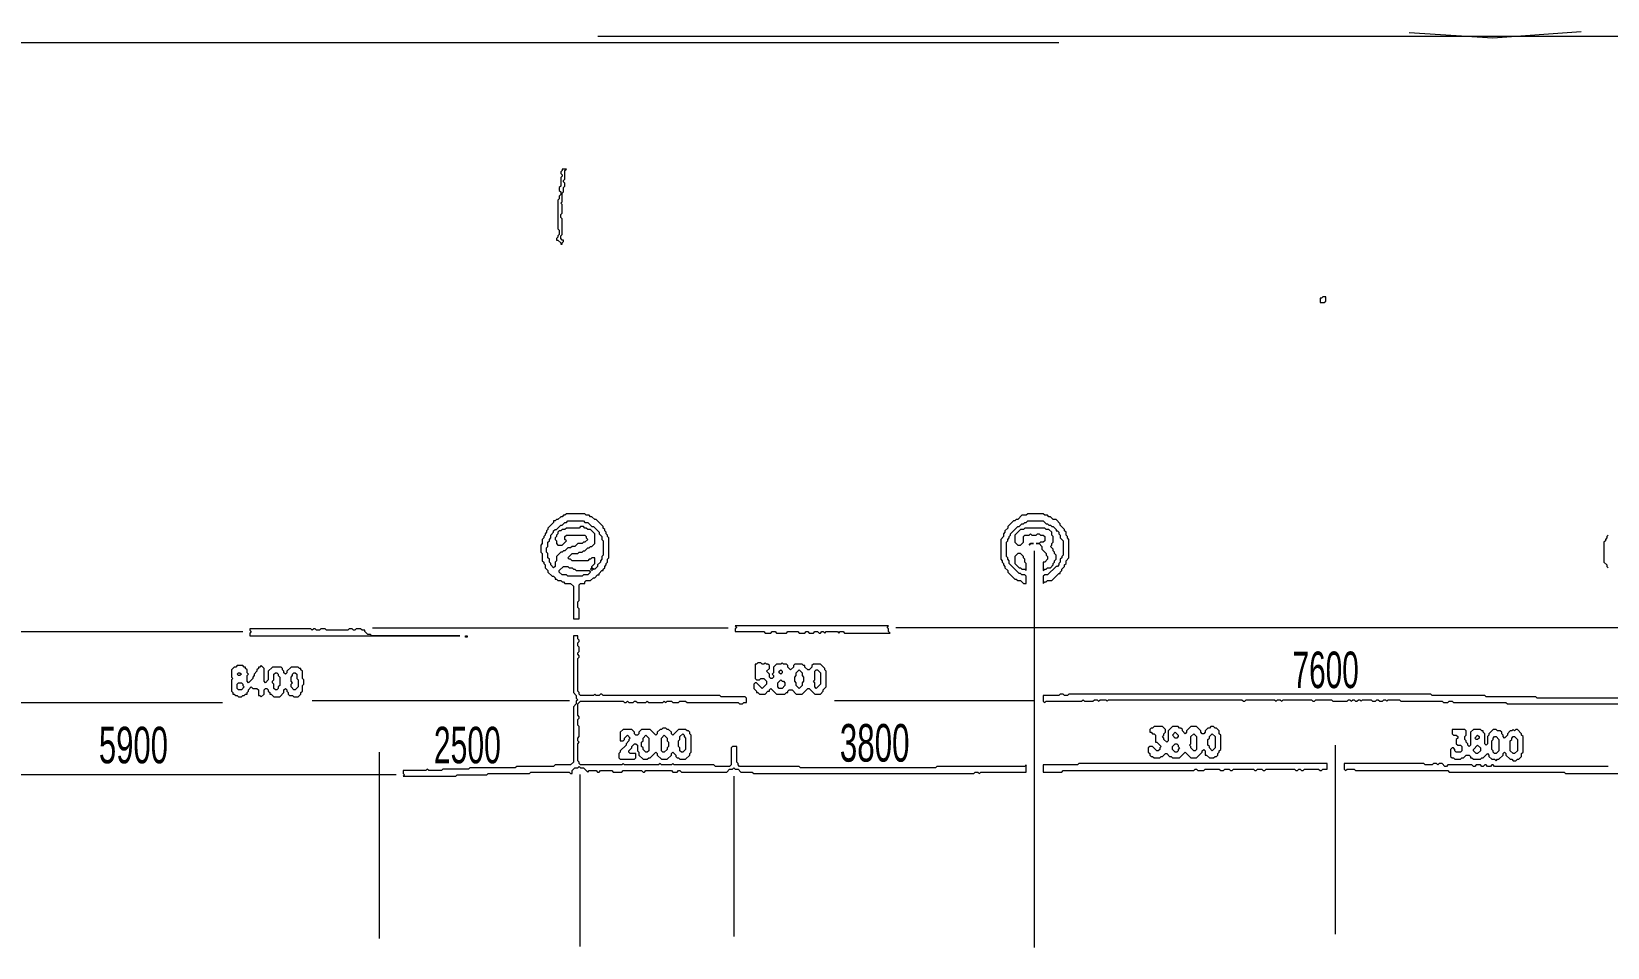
# Model space of a CAD drawing. Header units: millimetres. Extents: x 3 to 412, y 4 to 290.
# Drawn here: x 89.3 to 186.5, y 233.7 to 290.2 of the extents above; entities that cross this region are included whole.
import ezdxf

# ---------------------------------------------------------------- set-up
doc = ezdxf.new("R2010")
doc.units = ezdxf.units.MM
for name, color, linetype, lineweight in [('OCR_TEXT', 6, 'CONTINUOUS', 0), ('TRACE_STRAIGHT', 5, 'CONTINUOUS', 0), ('TRACE_TEXT_SYMBOL', 6, 'CONTINUOUS', 0)]:
    doc.layers.add(name, color=color, linetype=linetype, lineweight=lineweight)
doc.styles.add('wqy-unicode', font='wqy-unicode')

msp = doc.modelspace()

# ---------------------------------------------------------------- linework, layer by layer
at = {"layer": 'TRACE_STRAIGHT', "color": 5}
for p, q in [((124.19, 289.939), (374.654, 289.939)), ((174.256, 290.158), (179.422, 289.824)), ((179.422, 289.824), (184.869, 290.221)), ((77.834, 289.55), (152.642, 289.55)), ((151.11, 258.169), (151.11, 233.677)), ((81.181, 253.181), (102.293, 253.181)), ((110.288, 253.42), (132.234, 253.42)), ((142.572, 253.43), (188.404, 253.43)), ((106.564, 248.933), (122.44, 248.933)), ((81.573, 248.806), (101.04, 248.806)), ((138.806, 248.924), (151.11, 248.924)), ((169.695, 246.171), (169.695, 234.497)), ((110.696, 245.734), (110.696, 234.234)), ((81.449, 244.36), (111.745, 244.36)), ((123.08, 244.365), (123.08, 233.747)), ((132.581, 244.256), (132.581, 234.349))]:
    msp.add_line(p, q, dxfattribs=at)
at = {"layer": 'TRACE_TEXT_SYMBOL', "color": 6}
for points in [[(121.991, 281.727), (121.991, 281.639), (121.903, 281.551), (121.903, 281.464), (121.991, 281.376), (121.991, 281.289), (121.903, 281.201), (121.903, 280.676), (121.816, 280.588), (121.816, 280.413), (121.903, 280.325), (121.903, 280.15), (121.816, 280.063), (121.816, 279.888), (121.728, 279.8), (121.728, 278.048), (121.816, 277.961), (121.816, 277.698), (121.728, 277.611), (121.728, 277.523), (121.641, 277.435), (121.641, 277.348), (121.728, 277.348), (121.903, 277.173), (121.903, 277.085), (121.991, 277.085), (121.991, 277.173), (122.079, 277.26), (122.079, 277.348), (121.991, 277.348), (121.903, 277.435), (121.903, 277.611), (121.991, 277.698), (121.991, 278.661), (121.903, 278.749), (121.903, 278.924), (121.991, 279.012), (121.991, 279.537), (121.903, 279.625), (121.991, 279.712), (121.991, 280.238), (122.079, 280.325), (122.079, 280.588), (122.166, 280.676), (122.166, 280.851), (122.079, 280.938), (122.079, 281.026), (122.166, 281.114), (122.166, 281.639), (122.254, 281.727)], [(168.931, 273.845), (168.843, 273.757), (168.756, 273.757), (168.756, 273.495), (169.018, 273.495), (169.106, 273.582), (169.106, 273.845)], [(150.54, 259.57), (150.453, 259.483), (150.278, 259.483), (149.927, 259.132), (149.927, 258.695), (150.102, 258.519), (150.278, 258.519), (150.453, 258.695), (150.453, 259.045), (150.54, 259.132), (150.803, 259.132), (150.891, 259.22), (150.978, 259.132), (151.241, 259.132), (151.328, 259.22), (151.416, 259.22), (151.504, 259.132), (151.679, 259.132), (151.766, 259.045), (151.766, 258.782), (151.679, 258.695), (151.504, 258.695), (151.416, 258.607), (151.241, 258.607), (151.416, 258.607), (151.591, 258.432), (151.591, 258.257), (151.854, 257.994), (151.854, 257.906), (151.941, 257.819), (151.941, 257.644), (151.766, 257.468), (151.679, 257.468), (151.679, 256.943), (151.766, 257.031), (151.854, 257.031), (151.941, 257.118), (152.117, 257.118), (152.292, 257.293), (152.292, 257.381), (152.379, 257.468), (152.379, 257.556), (152.467, 257.644), (152.467, 257.906), (152.379, 257.994), (152.379, 258.082), (152.292, 258.169), (152.292, 258.257), (152.117, 258.432), (152.204, 258.519), (152.204, 258.607), (152.292, 258.695), (152.292, 259.045), (152.204, 259.132), (152.204, 259.308), (152.029, 259.483), (151.854, 259.483), (151.766, 259.57)], [(150.102, 257.994), (149.927, 257.819), (149.927, 257.381), (150.19, 257.118), (150.278, 257.118), (150.365, 257.031), (150.54, 257.031), (150.628, 256.943), (150.628, 257.381), (150.54, 257.468), (150.54, 257.644), (150.453, 257.731), (150.453, 257.819), (150.278, 257.994)], [(150.891, 258.607), (150.803, 258.519), (150.891, 258.607), (151.066, 258.607)], [(122.079, 257.206), (122.341, 257.206), (122.429, 257.118), (122.604, 257.118), (122.692, 257.031), (122.779, 257.031), (122.867, 256.943), (123.655, 256.943), (123.743, 256.855), (123.567, 256.68), (123.305, 256.68), (123.217, 256.593), (122.341, 256.593), (122.254, 256.68), (121.991, 256.68), (121.816, 256.855), (121.816, 256.943)], [(123.743, 257.031), (123.83, 257.118), (123.918, 257.031), (123.83, 256.943)], [(102.725, 253.353), (102.725, 253.265), (102.812, 253.177), (102.725, 253.09), (102.725, 252.915), (115.686, 252.915), (110.256, 252.915), (110.168, 253.002), (109.993, 253.002), (109.818, 253.177), (109.818, 253.265), (109.643, 253.265), (109.555, 253.353), (109.293, 253.353), (109.205, 253.265), (109.118, 253.265), (109.03, 253.353), (108.855, 253.353), (108.767, 253.265), (107.454, 253.265), (107.366, 253.353), (107.103, 253.353), (107.016, 253.265), (106.841, 253.265), (106.753, 253.353), (106.666, 253.353), (106.578, 253.265), (106.49, 253.353)], [(116.036, 252.915), (116.124, 252.915), (116.124, 252.827), (116.036, 252.827)], [(132.675, 253.528), (132.763, 253.44), (132.675, 253.353), (132.675, 253.177), (134.427, 253.177), (134.514, 253.09), (134.864, 253.09), (134.952, 253.177), (135.127, 253.177), (135.215, 253.09), (135.828, 253.09), (135.915, 253.177), (136.528, 253.177), (136.616, 253.09), (136.966, 253.09), (137.054, 253.177), (137.141, 253.177), (137.229, 253.09), (137.492, 253.09), (137.579, 253.177), (137.754, 253.177), (137.842, 253.09), (137.93, 253.09), (138.017, 253.177), (138.105, 253.177), (138.192, 253.09), (138.28, 253.177), (138.98, 253.177), (139.068, 253.09), (139.156, 253.177), (139.331, 253.177), (139.418, 253.09), (142.221, 253.09), (142.133, 253.177), (142.133, 253.353), (142.046, 253.44), (142.133, 253.528)], [(101.937, 250.55), (102.024, 250.638), (102.112, 250.638), (102.199, 250.55), (102.112, 250.463), (102.024, 250.463)], [(101.937, 249.937), (102.024, 250.025), (102.199, 250.025), (102.287, 249.937), (102.287, 249.85), (102.374, 249.762), (102.199, 249.587), (102.024, 249.587), (101.937, 249.674)], [(104.213, 250.55), (104.301, 250.638), (104.389, 250.638), (104.476, 250.55), (104.476, 250.463), (104.564, 250.375), (104.564, 249.85), (104.476, 249.762), (104.476, 249.674), (104.389, 249.587), (104.301, 249.587), (104.213, 249.674), (104.213, 249.937), (104.126, 250.025), (104.126, 250.112), (104.213, 250.2)], [(105.352, 250.55), (105.439, 250.638), (105.527, 250.638), (105.615, 250.55), (105.615, 250.287), (105.702, 250.2), (105.702, 249.762), (105.527, 249.587), (105.439, 249.587), (105.264, 249.762), (105.264, 249.937), (105.352, 250.025), (105.264, 250.112), (105.264, 250.375), (105.352, 250.463)], [(135.477, 250.2), (135.565, 250.112), (135.653, 250.112), (135.74, 250.025), (135.74, 249.85), (135.565, 249.674), (135.39, 249.674), (135.302, 249.762), (135.302, 250.025)], [(135.39, 250.725), (135.477, 250.813), (135.565, 250.725), (135.565, 250.638), (135.477, 250.55), (135.39, 250.638)], [(136.616, 250.813), (136.791, 250.638), (136.791, 250.463), (136.879, 250.375), (136.879, 250.112), (136.791, 250.025), (136.791, 249.85), (136.616, 249.674), (136.441, 249.85), (136.441, 250.025), (136.353, 250.112), (136.353, 250.375), (136.441, 250.463), (136.441, 250.638)], [(137.579, 250.725), (137.667, 250.813), (137.754, 250.813), (137.93, 250.638), (137.93, 249.937), (137.667, 249.674), (137.579, 249.762), (137.579, 250.025), (137.492, 250.112), (137.579, 250.2)], [(127.158, 246.784), (127.333, 246.609), (127.333, 245.821), (127.245, 245.734), (127.158, 245.734), (126.983, 245.909), (126.983, 245.996), (126.895, 246.084), (126.895, 246.347), (126.983, 246.434), (126.983, 246.609)], [(128.296, 246.784), (128.472, 246.609), (128.472, 246.434), (128.559, 246.347), (128.559, 246.084), (128.472, 245.996), (128.472, 245.909), (128.296, 245.734), (128.209, 245.734), (128.121, 245.821), (128.121, 246.609)], [(129.435, 246.872), (129.522, 246.784), (129.522, 246.697), (129.61, 246.609), (129.61, 245.909), (129.435, 245.734), (129.347, 245.734), (129.26, 245.821), (129.26, 245.996), (129.172, 246.084), (129.172, 246.434), (129.26, 246.522), (129.26, 246.697)], [(159.823, 246.96), (159.998, 246.784), (159.998, 246.697), (159.911, 246.609), (159.823, 246.609), (159.648, 246.784)], [(159.823, 246.259), (159.911, 246.259), (159.998, 246.171), (159.998, 246.084), (160.086, 245.996), (159.998, 245.909), (159.998, 245.821), (159.911, 245.734), (159.823, 245.734), (159.648, 245.909), (159.648, 246.084)], [(160.962, 246.872), (161.137, 246.697), (161.137, 245.909), (161.049, 245.821), (160.962, 245.821), (160.786, 245.996), (160.786, 246.084), (160.699, 246.171), (160.786, 246.259), (160.786, 246.697)], [(162.1, 246.872), (162.275, 246.697), (162.275, 245.996), (162.1, 245.821), (161.925, 245.996), (161.925, 246.084), (161.837, 246.171), (161.837, 246.522), (161.925, 246.609), (161.925, 246.697)], [(178.476, 246.171), (178.652, 245.996), (178.652, 245.821), (178.476, 245.646), (178.389, 245.646), (178.214, 245.821), (178.214, 245.909)], [(178.476, 246.784), (178.564, 246.697), (178.564, 246.609), (178.476, 246.522), (178.389, 246.522), (178.301, 246.609)], [(179.44, 246.609), (179.527, 246.697), (179.615, 246.697), (179.79, 246.522), (179.79, 245.821), (179.615, 245.646), (179.527, 245.646), (179.44, 245.734), (179.44, 245.821), (179.352, 245.909), (179.352, 246.434), (179.44, 246.522)], [(180.578, 246.609), (180.666, 246.697), (180.753, 246.697), (180.929, 246.522), (180.929, 245.821), (180.753, 245.646), (180.666, 245.646), (180.491, 245.821), (180.491, 246.434), (180.578, 246.522)], [(153.868, 245.033), (153.781, 244.945), (151.679, 244.945), (151.679, 244.507), (152.817, 244.507), (152.905, 244.595), (160.962, 244.595), (161.049, 244.683), (161.137, 244.683), (161.224, 244.595), (161.575, 244.595), (161.662, 244.683), (162.538, 244.683), (162.626, 244.595), (162.801, 244.595), (162.888, 244.683), (163.151, 244.683), (163.239, 244.595), (163.326, 244.595), (163.414, 244.683), (164.64, 244.683), (164.727, 244.595), (164.815, 244.595), (164.902, 244.683), (165.165, 244.683), (165.253, 244.595), (165.34, 244.595), (165.428, 244.683), (167.179, 244.683), (167.267, 244.595), (167.355, 244.595), (167.442, 244.683), (167.53, 244.683), (167.617, 244.595), (167.705, 244.595), (167.792, 244.683), (168.668, 244.683), (168.756, 244.595), (168.843, 244.595), (168.931, 244.683), (169.194, 244.683), (169.194, 245.033)]]:
    msp.add_lwpolyline(points, close=True, dxfattribs=at)
for points in [[(122.254, 260.446), (122.166, 260.358), (122.079, 260.358), (121.991, 260.271), (121.903, 260.271), (121.728, 260.096), (121.641, 260.096), (121.553, 260.008), (121.466, 260.008), (121.466, 259.921), (121.115, 259.57), (121.115, 259.483), (121.028, 259.395), (121.028, 259.308), (120.94, 259.22), (120.94, 259.132), (120.853, 259.045), (120.853, 258.957), (120.765, 258.87), (120.765, 258.607), (120.677, 258.519), (120.677, 258.082), (120.765, 257.994), (120.765, 257.556), (120.853, 257.468), (120.853, 257.381), (120.94, 257.293), (120.94, 257.118), (121.115, 256.943), (121.115, 256.855), (121.378, 256.593), (121.466, 256.593), (121.553, 256.505), (121.553, 256.418), (121.641, 256.418), (121.728, 256.33), (121.903, 256.33), (121.991, 256.242), (122.079, 256.242), (122.166, 256.155), (122.516, 256.155), (122.692, 255.98), (122.692, 253.966), (123.042, 253.966), (123.042, 254.579), (122.954, 254.666), (122.954, 255.016), (123.042, 255.104), (123.042, 256.067), (123.129, 256.155), (123.392, 256.155), (123.392, 256.242), (123.48, 256.33), (123.743, 256.33), (123.918, 256.505), (124.005, 256.505), (124.18, 256.68), (124.268, 256.68), (124.268, 256.768), (124.443, 256.943), (124.531, 256.943), (124.531, 257.031), (124.618, 257.118), (124.618, 257.206)], [(121.641, 258.782), (121.641, 258.607), (121.728, 258.519), (121.991, 258.519), (122.254, 258.782), (122.166, 258.87), (122.166, 259.045), (122.254, 259.132), (123.392, 259.132), (123.48, 259.045), (123.48, 258.957), (123.567, 258.87), (123.392, 258.695), (123.305, 258.695), (123.217, 258.607), (122.954, 258.607), (122.779, 258.432), (122.604, 258.432), (122.516, 258.344), (122.341, 258.344), (122.166, 258.169), (122.079, 258.169), (121.991, 258.082), (121.903, 258.082), (121.641, 257.819), (121.641, 257.556), (121.553, 257.468), (121.553, 257.206), (121.466, 257.118), (121.29, 257.293), (121.29, 257.381), (121.203, 257.468), (121.203, 257.644), (121.115, 257.731), (121.115, 257.994), (121.028, 258.082), (121.028, 258.344), (121.115, 258.432), (121.115, 258.695), (121.203, 258.782), (121.203, 258.87), (121.29, 258.957), (121.29, 259.132), (121.466, 259.308), (121.466, 259.395), (121.553, 259.483), (121.641, 259.483), (121.903, 259.745), (121.991, 259.745), (122.166, 259.921), (122.254, 259.921)], [(122.254, 259.921), (122.341, 260.008), (123.305, 260.008), (123.392, 259.921), (123.567, 259.921), (123.83, 259.658), (123.918, 259.658), (124.268, 259.308), (124.268, 259.22), (124.443, 259.045), (124.443, 258.87), (124.531, 258.782), (124.531, 257.906), (124.443, 257.819), (124.443, 257.644), (124.356, 257.556), (124.356, 257.468), (124.18, 257.293), (124.18, 257.206), (124.005, 257.031), (123.918, 257.031), (123.83, 257.118), (123.83, 257.206), (124.005, 257.381), (124.005, 257.731), (123.83, 257.731), (123.743, 257.644), (123.655, 257.644), (123.567, 257.556), (122.604, 257.556), (122.516, 257.644), (122.429, 257.644), (122.341, 257.731), (122.604, 257.994), (122.954, 257.994), (123.042, 258.082), (123.217, 258.082), (123.305, 258.169), (123.392, 258.169), (123.567, 258.344), (123.655, 258.344), (123.743, 258.432), (123.83, 258.432), (124.005, 258.607), (124.005, 259.22), (123.743, 259.483), (123.567, 259.483), (123.48, 259.57), (123.392, 259.57), (123.305, 259.658), (123.129, 259.658), (123.042, 259.57), (122.254, 259.57), (122.166, 259.483), (121.991, 259.483), (121.903, 259.395), (121.816, 259.395), (121.728, 259.308), (121.728, 259.22), (121.641, 259.132), (121.641, 259.045), (121.553, 258.957), (121.553, 258.87), (121.641, 258.782)], [(124.618, 257.206), (124.706, 257.293), (124.706, 257.381), (124.793, 257.468), (124.793, 257.644), (124.881, 257.731), (124.881, 258.957), (124.793, 259.045), (124.793, 259.132), (124.706, 259.22), (124.706, 259.308), (124.618, 259.395), (124.618, 259.483), (124.531, 259.57), (124.531, 259.658), (124.093, 260.096), (124.005, 260.096), (123.83, 260.271), (123.743, 260.271), (123.655, 260.358), (123.48, 260.358), (123.392, 260.446), (122.254, 260.446)], [(150.715, 260.446), (150.628, 260.358), (150.365, 260.358), (150.102, 260.096), (150.015, 260.096), (149.927, 260.008), (149.84, 260.008), (149.489, 259.658), (149.489, 259.57), (149.314, 259.395), (149.314, 259.308), (149.227, 259.22), (149.227, 259.045), (149.051, 258.87), (149.051, 257.644), (149.139, 257.556), (149.139, 257.468), (149.227, 257.381), (149.227, 257.293), (149.314, 257.206), (149.314, 257.118), (149.489, 256.943), (149.489, 256.855), (149.927, 256.418), (150.015, 256.418), (150.102, 256.33), (150.278, 256.33), (150.453, 256.155), (150.628, 256.155), (150.628, 256.593), (150.54, 256.68), (150.365, 256.68), (150.278, 256.768), (150.19, 256.768), (149.577, 257.381), (149.577, 257.556), (149.489, 257.644), (149.489, 257.731), (149.402, 257.819), (149.402, 258.695), (149.489, 258.782), (149.489, 258.87), (149.577, 258.957), (149.577, 259.045), (149.665, 259.132), (149.665, 259.22), (150.102, 259.658), (150.19, 259.658), (150.365, 259.833), (150.453, 259.833), (150.54, 259.921), (150.628, 259.921), (150.715, 260.008), (151.679, 260.008), (151.854, 259.833), (151.941, 259.833), (152.029, 259.745), (152.117, 259.745), (152.204, 259.658), (152.292, 259.658), (152.467, 259.483), (152.467, 259.395), (152.554, 259.395), (152.642, 259.308)], [(152.642, 259.308), (152.642, 259.22), (152.73, 259.132), (152.73, 258.957), (152.905, 258.782), (152.905, 257.906), (152.817, 257.819), (152.817, 257.731), (152.73, 257.644), (152.73, 257.468), (152.642, 257.381), (152.642, 257.293), (152.554, 257.206), (152.467, 257.206), (151.941, 256.68), (151.766, 256.68), (151.679, 256.593), (151.679, 256.155), (151.766, 256.242), (151.854, 256.242), (151.941, 256.33), (152.204, 256.33), (152.642, 256.768), (152.73, 256.768), (152.73, 256.855), (152.817, 256.943), (152.817, 257.031), (152.992, 257.206), (152.992, 257.293), (153.08, 257.381), (153.08, 257.556), (153.255, 257.731), (153.255, 258.87), (153.167, 258.957), (153.167, 259.045), (153.08, 259.132), (153.08, 259.308), (152.992, 259.395), (152.992, 259.483), (152.73, 259.745), (152.73, 259.833), (152.467, 260.096), (152.292, 260.096), (152.117, 260.271), (152.029, 260.271), (151.941, 260.358), (151.766, 260.358), (151.679, 260.446), (150.715, 260.446)], [(186.533, 259.132), (186.446, 259.045), (186.446, 258.957), (186.358, 258.87), (186.358, 258.782), (186.271, 258.695), (186.271, 257.468), (186.446, 257.293), (186.446, 257.206), (186.533, 257.118)], [(122.692, 252.915), (122.692, 249.412), (122.867, 249.237), (122.867, 249.061), (122.954, 248.974), (122.867, 248.886), (122.867, 248.711), (122.692, 248.536), (122.692, 245.121), (122.516, 244.945), (121.553, 244.945), (121.466, 244.858), (119.189, 244.858), (119.101, 244.77), (116.299, 244.77), (116.211, 244.683), (114.635, 244.683), (114.547, 244.595), (113.759, 244.595), (113.671, 244.683), (113.584, 244.595), (112.183, 244.595), (112.183, 244.42), (112.27, 244.332), (112.183, 244.245), (115.423, 244.245), (115.511, 244.332), (117.35, 244.332), (117.437, 244.42), (119.977, 244.42), (120.064, 244.507), (122.429, 244.507), (122.516, 244.42), (122.604, 244.42), (122.604, 244.595), (122.779, 244.77), (122.954, 244.77), (123.042, 244.858), (123.129, 244.77), (123.305, 244.77), (123.567, 244.507), (123.655, 244.595), (124.093, 244.595), (124.18, 244.507), (124.268, 244.507), (124.356, 244.595), (125.056, 244.595), (125.144, 244.507), (125.669, 244.507), (125.757, 244.595), (126.895, 244.595), (126.983, 244.507), (127.07, 244.507), (127.158, 244.595), (128.734, 244.595), (128.822, 244.507), (129.085, 244.507), (129.172, 244.595), (129.26, 244.595), (129.347, 244.507), (132.15, 244.507), (132.325, 244.683), (132.5, 244.683), (132.588, 244.77)], [(126.632, 248.799), (127.158, 248.799), (127.245, 248.886), (127.333, 248.799), (128.209, 248.799), (128.296, 248.886), (128.384, 248.799), (128.472, 248.886), (128.734, 248.886), (128.822, 248.799), (129.172, 248.799), (129.26, 248.886), (129.61, 248.886), (129.698, 248.799), (132.85, 248.799), (132.938, 248.711), (133.113, 248.711), (133.201, 248.799), (133.376, 248.799), (133.376, 249.061), (133.288, 249.149), (131.799, 249.149), (131.712, 249.237), (124.531, 249.237), (124.443, 249.324), (124.356, 249.324), (124.268, 249.237), (124.093, 249.237), (124.005, 249.324), (123.918, 249.237), (123.129, 249.237), (123.042, 249.324), (123.042, 249.412), (122.954, 249.499), (122.954, 251.513), (123.042, 251.601), (123.042, 251.689), (122.954, 251.776), (122.954, 251.864), (123.042, 251.951), (123.042, 252.214), (122.954, 252.302), (122.954, 252.477), (123.042, 252.564), (123.042, 252.652), (122.954, 252.739), (122.954, 252.915), (122.692, 252.915)], [(101.937, 251.076), (101.849, 250.988), (101.761, 250.988), (101.586, 250.813), (101.586, 250.375), (101.674, 250.287), (101.586, 250.2), (101.586, 249.499), (101.674, 249.412), (101.674, 249.324), (101.761, 249.324), (101.849, 249.237), (101.937, 249.237), (102.024, 249.149), (102.199, 249.149), (102.287, 249.237), (102.374, 249.237), (102.462, 249.324), (102.55, 249.324), (102.55, 249.412), (102.637, 249.499), (102.637, 249.587), (102.812, 249.762), (102.9, 249.674), (103.163, 249.674), (103.25, 249.587), (103.25, 249.237), (103.338, 249.237), (103.425, 249.149), (103.6, 249.324), (103.6, 249.587), (103.688, 249.674), (103.776, 249.674), (103.863, 249.587), (103.863, 249.499), (103.951, 249.412), (103.951, 249.324), (104.038, 249.324), (104.213, 249.149), (104.564, 249.149), (104.826, 249.412), (104.826, 249.587), (104.914, 249.674), (105.002, 249.587), (105.002, 249.499), (105.089, 249.412), (105.089, 249.324), (105.177, 249.237), (105.352, 249.237), (105.439, 249.149), (105.702, 249.149), (105.877, 249.324), (105.877, 249.412), (105.965, 249.499), (105.965, 249.85), (106.052, 249.937), (106.052, 250.2), (105.965, 250.287), (105.965, 250.725), (105.877, 250.813), (105.877, 250.9), (105.79, 250.9), (105.702, 250.988), (105.264, 250.988)], [(105.264, 250.988), (105.002, 250.725), (105.002, 250.638), (104.914, 250.55), (104.826, 250.638), (104.826, 250.725), (104.739, 250.813), (104.739, 250.9), (104.651, 250.988), (104.126, 250.988), (103.863, 250.725), (103.863, 250.2), (103.688, 250.025), (103.6, 250.112), (103.6, 250.9), (103.425, 251.076), (103.338, 250.988), (103.25, 250.988), (103.25, 250.9), (103.163, 250.813), (103.163, 250.725), (102.987, 250.55), (102.987, 250.463), (102.9, 250.375), (102.9, 250.287), (102.637, 250.025), (102.55, 250.112), (102.55, 250.463), (102.637, 250.55), (102.55, 250.638), (102.55, 250.813), (102.462, 250.9), (102.462, 250.988), (102.374, 250.988), (102.287, 251.076), (101.937, 251.076)], [(134.076, 251.251), (133.989, 251.163), (133.901, 251.163), (133.901, 250.287), (133.989, 250.2), (134.164, 250.2), (134.251, 250.287), (134.427, 250.287), (134.602, 250.112), (134.602, 249.937), (134.339, 249.674), (133.989, 250.025), (133.901, 250.025), (133.814, 249.937), (133.814, 249.674), (133.989, 249.499), (133.989, 249.412), (134.076, 249.412), (134.164, 249.324), (134.514, 249.324), (134.689, 249.499), (134.777, 249.499), (134.777, 249.587), (134.864, 249.674), (135.215, 249.324), (135.74, 249.324), (135.828, 249.412), (135.915, 249.412), (135.915, 249.499), (136.003, 249.587), (136.178, 249.587), (136.441, 249.324), (136.791, 249.324), (137.141, 249.674), (137.229, 249.674), (137.579, 249.324), (137.93, 249.324), (138.105, 249.499), (138.105, 249.587), (138.28, 249.762), (138.28, 250.725), (138.192, 250.813), (138.192, 250.9), (137.93, 251.163), (137.492, 251.163), (137.404, 251.076), (137.404, 250.988), (137.229, 250.813), (137.141, 250.813), (136.966, 250.988), (136.966, 251.076), (136.879, 251.076), (136.791, 251.163), (136.353, 251.163), (136.266, 251.076), (136.266, 250.988), (136.09, 250.813), (135.915, 250.988), (135.915, 251.076), (135.828, 251.163), (135.653, 251.163), (135.565, 251.251), (135.477, 251.163), (135.215, 251.163)], [(135.215, 251.163), (135.04, 250.988), (135.04, 250.638), (134.952, 250.55), (135.04, 250.463), (135.04, 250.375), (134.952, 250.287), (134.864, 250.287), (134.777, 250.375), (134.777, 250.55), (134.602, 250.725), (134.777, 250.9), (134.777, 251.076), (134.689, 251.163), (134.602, 251.163), (134.514, 251.251), (134.427, 251.163), (134.339, 251.163), (134.251, 251.251), (134.076, 251.251)], [(152.73, 249.324), (152.642, 249.237), (151.679, 249.237), (151.679, 248.886), (151.766, 248.799), (151.854, 248.886), (154.043, 248.886), (154.131, 248.974), (154.218, 248.886), (154.744, 248.886), (154.831, 248.974), (155.007, 248.974), (155.094, 248.886), (155.182, 248.974), (155.532, 248.974), (155.62, 248.886), (155.707, 248.974), (163.939, 248.974), (164.027, 248.886), (164.114, 248.886), (164.202, 248.974), (165.953, 248.974), (166.041, 248.886), (166.128, 248.974), (166.304, 248.974), (166.391, 248.886), (166.479, 248.974), (168.23, 248.974), (168.318, 248.886), (168.405, 248.886), (168.493, 248.974), (169.456, 248.974), (169.544, 248.886), (170.42, 248.886), (170.507, 248.974), (170.595, 248.974), (170.682, 248.886), (170.77, 248.974), (170.857, 248.974), (170.945, 248.886), (171.033, 248.886), (171.12, 248.974), (171.208, 248.974), (171.295, 248.886), (171.383, 248.974), (171.908, 248.974), (171.996, 248.886), (172.171, 248.886), (172.259, 248.974), (172.346, 248.974), (172.434, 248.886), (172.609, 248.886), (172.697, 248.974), (172.784, 248.974), (172.872, 248.886), (172.959, 248.974), (173.66, 248.974), (173.747, 248.886), (176.287, 248.886), (176.375, 248.799), (176.637, 248.799), (176.725, 248.886), (176.9, 248.886), (176.988, 248.799)], [(176.988, 248.799), (180.228, 248.799), (180.316, 248.711), (187.934, 248.711), (187.934, 249.061), (182.155, 249.061), (182.067, 249.149), (179.002, 249.149), (178.914, 249.237), (175.674, 249.237), (175.587, 249.324), (153.255, 249.324), (153.167, 249.237), (152.992, 249.237), (152.905, 249.324), (152.73, 249.324)], [(132.588, 244.77), (132.675, 244.683), (132.85, 244.683), (133.025, 244.507), (133.726, 244.507), (133.814, 244.42), (147.388, 244.42), (147.475, 244.507), (147.65, 244.507), (147.738, 244.42), (147.825, 244.507), (150.628, 244.507), (150.628, 244.945), (150.54, 244.858), (145.111, 244.858), (145.023, 244.77), (136.704, 244.77), (136.616, 244.858), (132.938, 244.858), (132.85, 244.945), (132.85, 245.033), (132.763, 245.121), (132.763, 246.084), (132.5, 246.084), (132.412, 245.996), (132.412, 244.945), (132.325, 244.858), (131.449, 244.858), (131.361, 244.945), (128.909, 244.945), (128.822, 245.033), (128.734, 244.945), (128.121, 244.945), (128.034, 245.033), (127.946, 244.945), (125.844, 244.945), (125.757, 245.033), (125.669, 244.945), (123.129, 244.945), (123.042, 245.033), (123.042, 245.121), (122.954, 245.208), (122.954, 246.259), (123.042, 246.347), (122.954, 246.434), (122.954, 246.609), (123.042, 246.697), (123.042, 247.31), (122.954, 247.397), (122.954, 247.748), (123.042, 247.835), (123.042, 247.923), (122.954, 248.01), (122.954, 248.711), (123.129, 248.886), (125.757, 248.886), (125.844, 248.799), (125.932, 248.799), (126.019, 248.886), (126.107, 248.799), (126.37, 248.799), (126.457, 248.886), (126.545, 248.886), (126.632, 248.799)], [(128.209, 247.222), (128.121, 247.135), (128.034, 247.135), (127.859, 246.96), (127.859, 246.872), (127.771, 246.784), (127.421, 247.135), (126.895, 247.135), (126.72, 246.96), (126.72, 246.872), (126.632, 246.784), (126.545, 246.784), (126.457, 246.872), (126.457, 246.96), (126.282, 247.135), (125.757, 247.135), (125.582, 246.96), (125.582, 246.434), (125.757, 246.434), (125.844, 246.522), (125.844, 246.609), (126.019, 246.784), (126.195, 246.609), (126.107, 246.522), (126.107, 246.434), (125.932, 246.259), (125.932, 246.171), (125.582, 245.821), (125.582, 245.734), (125.494, 245.646), (125.494, 245.383), (125.582, 245.296), (126.457, 245.296), (126.545, 245.383), (126.545, 245.646), (126.195, 245.646), (126.107, 245.734), (126.107, 245.821), (126.282, 245.996), (126.282, 246.084), (126.457, 246.259), (126.545, 246.259), (126.632, 246.171), (126.632, 245.821), (126.72, 245.734), (126.72, 245.558), (126.983, 245.296), (127.245, 245.296), (127.333, 245.383), (127.421, 245.383), (127.771, 245.734), (127.859, 245.646), (127.859, 245.558), (128.121, 245.296), (128.472, 245.296), (128.734, 245.558), (128.734, 245.646), (128.822, 245.734), (128.997, 245.558), (128.997, 245.471), (129.085, 245.383), (129.172, 245.383), (129.26, 245.296), (129.61, 245.296)], [(129.61, 245.296), (129.873, 245.558), (129.873, 245.646), (129.96, 245.734), (129.96, 246.784), (129.873, 246.872), (129.873, 246.96), (129.785, 247.047), (129.698, 247.047), (129.61, 247.135), (129.172, 247.135), (128.822, 246.784), (128.734, 246.872), (128.734, 246.96), (128.559, 247.135), (128.472, 247.135), (128.384, 247.222), (128.209, 247.222)], [(158.51, 247.31), (158.422, 247.222), (158.334, 247.222), (158.247, 247.135), (158.247, 246.96), (158.334, 246.96), (158.422, 246.872), (158.51, 246.872), (158.597, 246.784), (158.597, 246.347), (158.685, 246.347), (158.947, 246.084), (158.86, 245.996), (158.86, 245.909), (158.772, 245.821), (158.685, 245.821), (158.422, 246.084), (158.247, 246.084), (158.159, 245.996), (158.159, 245.734), (158.247, 245.646), (158.247, 245.558), (158.334, 245.471), (158.422, 245.471), (158.51, 245.383), (158.86, 245.383), (158.947, 245.471), (159.035, 245.471), (159.21, 245.646), (159.298, 245.646), (159.473, 245.471), (159.56, 245.471), (159.648, 245.383), (160.086, 245.383), (160.436, 245.734), (160.786, 245.383), (161.137, 245.383), (161.487, 245.734), (161.487, 245.821), (161.575, 245.909), (161.662, 245.821), (161.662, 245.558), (161.75, 245.558), (161.925, 245.383), (162.188, 245.383), (162.275, 245.471), (162.363, 245.471), (162.45, 245.558), (162.45, 245.646), (162.538, 245.734), (162.538, 245.821), (162.626, 245.909), (162.626, 246.784), (162.538, 246.872), (162.538, 247.047), (162.363, 247.222), (162.275, 247.222), (162.188, 247.31), (162.012, 247.31), (161.925, 247.222), (161.837, 247.222), (161.662, 247.047), (161.662, 246.96), (161.575, 246.872)], [(161.575, 246.872), (161.487, 246.872), (161.399, 246.96), (161.399, 247.047), (161.137, 247.31), (160.786, 247.31), (160.524, 247.047), (160.524, 246.96), (160.436, 246.872), (160.261, 247.047), (160.261, 247.135), (160.173, 247.222), (160.086, 247.222), (159.998, 247.31), (159.648, 247.31), (159.385, 247.047), (159.385, 246.434), (159.298, 246.347), (159.123, 246.522), (159.123, 246.609), (159.035, 246.697), (159.123, 246.784), (159.123, 246.872), (159.21, 246.96), (159.21, 247.135), (159.035, 247.31), (158.51, 247.31)], [(176.9, 247.135), (176.9, 246.872), (176.988, 246.784), (177.163, 246.784), (177.25, 246.697), (177.25, 246.609), (177.163, 246.522), (177.163, 246.259), (177.25, 246.171), (177.426, 246.171), (177.513, 246.084), (177.513, 245.821), (177.426, 245.734), (177.163, 245.734), (177.075, 245.821), (177.075, 245.909), (176.988, 245.996), (176.9, 245.996), (176.813, 245.909), (176.813, 245.471), (176.9, 245.383), (176.988, 245.383), (177.075, 245.296), (177.426, 245.296), (177.513, 245.383), (177.601, 245.383), (177.776, 245.558), (177.951, 245.558), (178.039, 245.471), (178.039, 245.383), (178.126, 245.383), (178.214, 245.296), (178.652, 245.296), (178.739, 245.383), (178.827, 245.383), (179.089, 245.646), (179.177, 245.558), (179.177, 245.471), (179.352, 245.296), (179.527, 245.296), (179.615, 245.208), (179.703, 245.296), (179.79, 245.296), (180.053, 245.558), (180.053, 245.646), (180.14, 245.734), (180.228, 245.646), (180.228, 245.558), (180.491, 245.296), (180.578, 245.296), (180.666, 245.208), (180.841, 245.208), (180.929, 245.296), (181.016, 245.296), (181.191, 245.471), (181.191, 245.646), (181.279, 245.734), (181.279, 246.697), (181.191, 246.784), (181.191, 246.872), (180.929, 247.135), (180.841, 247.135), (180.753, 247.047), (180.666, 247.135)], [(180.666, 247.135), (180.578, 247.047), (180.491, 247.047), (180.316, 246.872), (180.316, 246.784), (180.14, 246.609), (180.053, 246.697), (180.053, 246.784), (179.965, 246.872), (179.965, 246.96), (179.878, 247.047), (179.703, 247.047), (179.615, 247.135), (179.44, 247.135), (179.177, 246.872), (179.177, 246.784), (179.089, 246.697), (179.089, 246.259), (179.002, 246.171), (178.914, 246.259), (178.914, 246.872), (178.827, 246.96), (178.827, 247.047), (178.739, 247.047), (178.652, 247.135), (178.214, 247.135), (178.039, 246.96), (178.039, 246.171), (177.951, 246.084), (177.863, 246.171), (177.863, 246.259), (177.776, 246.347), (177.776, 246.434), (177.688, 246.522), (177.688, 246.697), (177.776, 246.784), (177.776, 247.047), (177.688, 247.135), (176.9, 247.135)], [(186.533, 244.858), (179.527, 244.858), (179.44, 244.945), (179.352, 244.945), (179.265, 244.858), (179.089, 244.858), (179.002, 244.945), (178.914, 244.945), (178.827, 244.858), (178.739, 244.858), (178.652, 244.945), (178.389, 244.945), (178.301, 244.858), (178.214, 244.858), (178.126, 244.945), (176.637, 244.945), (176.55, 244.858), (176.462, 244.858), (176.287, 245.033), (176.112, 245.033), (176.024, 244.945), (175.937, 245.033), (175.762, 245.033), (175.674, 244.945), (175.236, 244.945), (175.149, 245.033), (170.244, 245.033), (170.244, 244.683), (170.332, 244.595), (170.42, 244.683), (170.857, 244.683), (170.945, 244.595), (176.637, 244.595), (176.725, 244.507), (183.818, 244.507), (183.906, 244.42), (187.934, 244.42)]]:
    msp.add_lwpolyline(points, dxfattribs=at)

# ---------------------------------------------------------------- texts
at = {"layer": 'OCR_TEXT', "color": 6, "style": 'wqy-unicode'}
for s, height, width, p in [('7600', 2.2542, 0.609256, (167.059, 249.69)), ('5900', 2.2542, 0.635286, (93.41, 245.048)), ('2500', 2.2542, 0.616505, (114.076, 245.048)), ('3800', 2.3225, 0.62227, (139.125, 245.15))]:
    msp.add_text(s, height=height, dxfattribs=dict(at, width=width)).set_placement(p)

doc.saveas('drawing.dxf')
